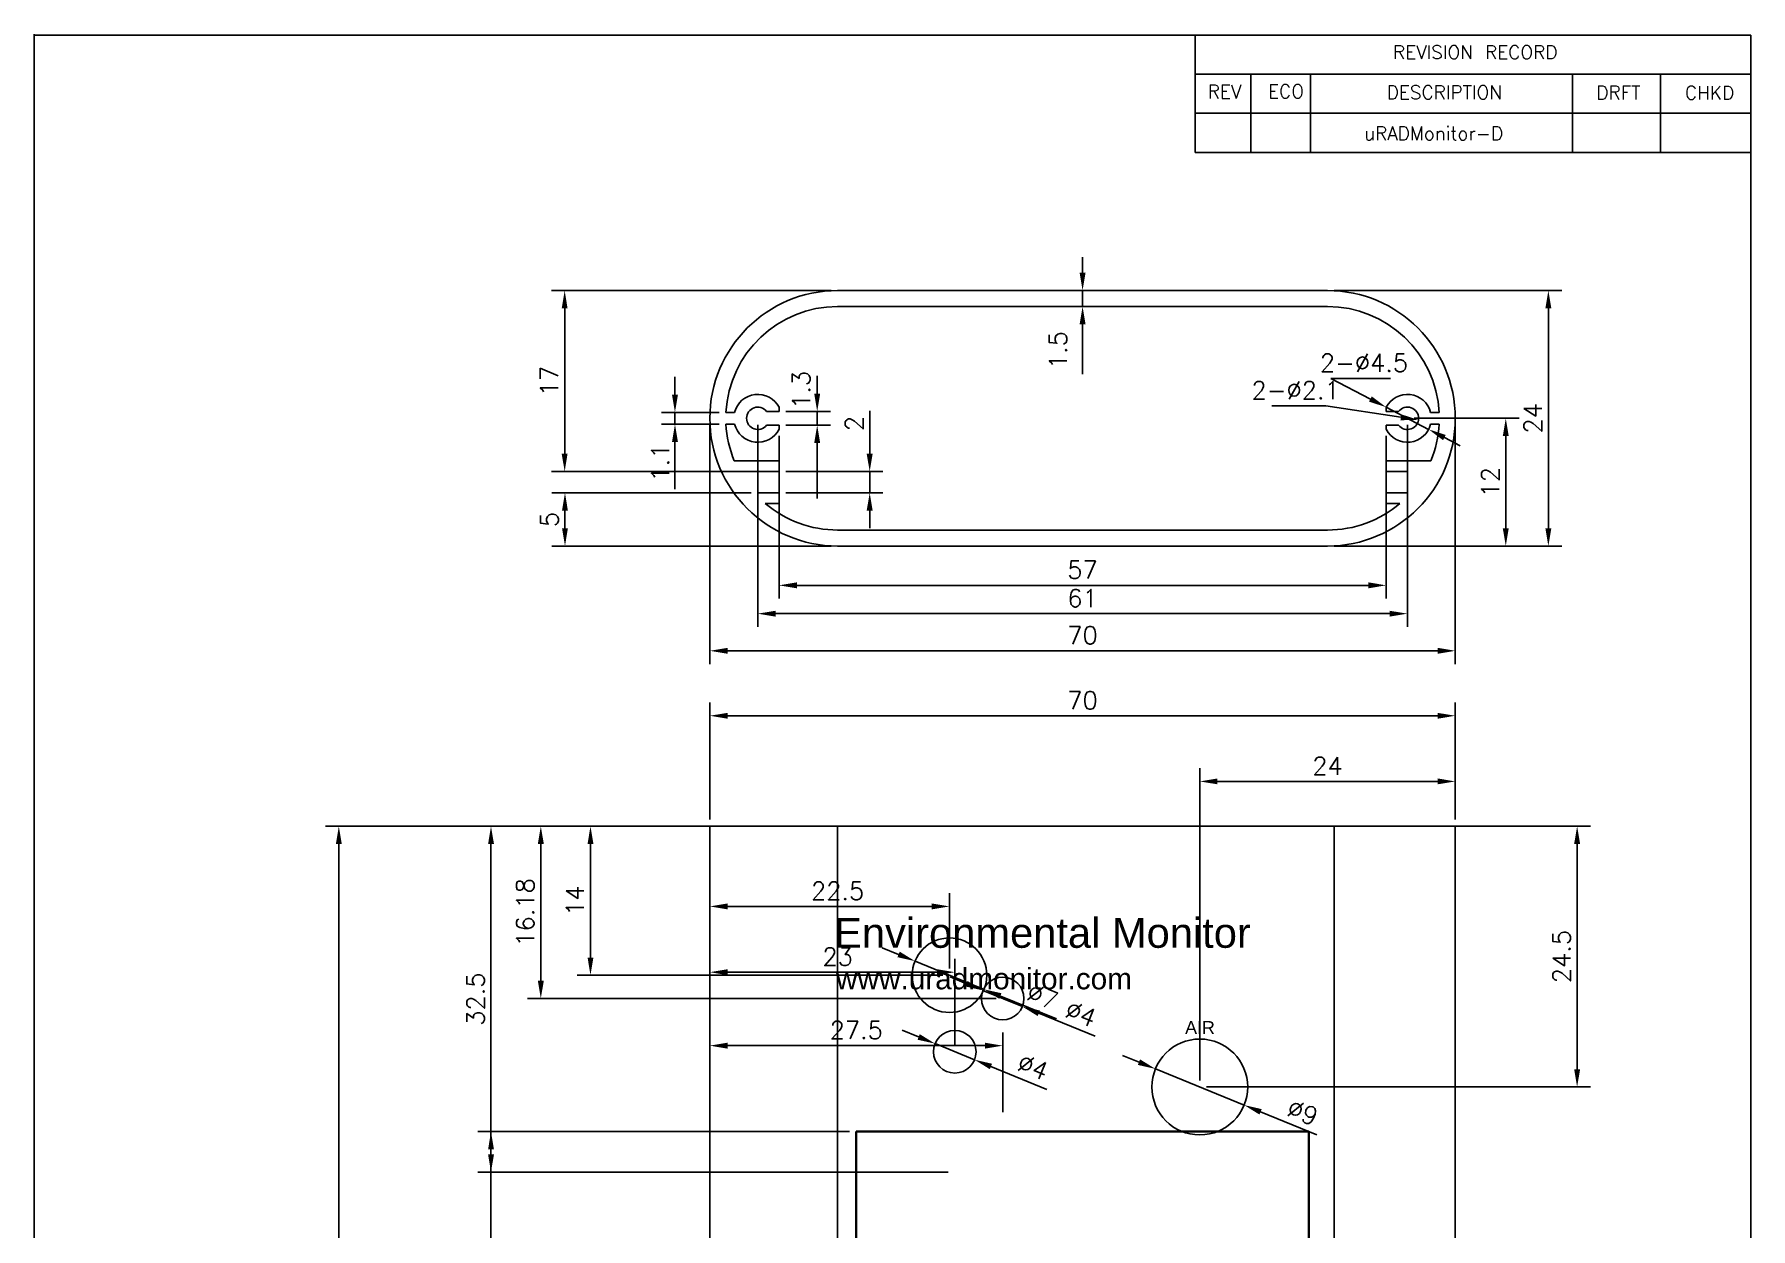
# Model space of a CAD drawing. Header units: millimetres. Extents: x 774 to 1116, y 920 to 1145.
# Drawn here: x 774 to 935.2, y 1032.3 to 1144.5 of the extents above; entities that cross this region are included whole.
import ezdxf
from ezdxf.enums import TextEntityAlignment as Align

# ---------------------------------------------------------------- set-up
doc = ezdxf.new("R2010")
doc.units = ezdxf.units.MM
for name, color, linetype, lineweight in [('CAXA0', 7, 'Continuous', 70), ('标注', 3, 'Continuous', 0), ('绘图', 7, 'Continuous', 35)]:
    doc.layers.add(name, color=color, linetype=linetype, lineweight=lineweight)
doc.styles.add('ADESK2', font='romans')
doc.styles.get("Standard").update_dxf_attribs({"font": 'txt.shx'})
doc.styles.add('样式 1', font='Arial.ttf')
doc.dimstyles.new('ISO-25', dxfattribs={"dimtxt": 2.5, "dimasz": 2, "dimexe": 1.25, "dimexo": 0.625, "dimtad": 1, "dimdsep": 46, "dimtxsty": 'Standard', "dimcen": 2.5, "dimclrt": 256, "dimadec": 0, "dimazin": 0, "dimtfac": 1, "dimtmove": 0, "dimatfit": 3, "dimfxl": 1, "dimarcsym": 0})

# ---------------------------------------------------------------- blocks, each defined once
blk = doc.blocks.new('*D18')
at = {"layer": 'Defpoints', "color": 0, "lineweight": 35, "transparency": 16777216}
for p in [(902.94, 1108.45), (895.44, 1096.45), (912.18, 1096.45)]:
    blk.add_point(p, dxfattribs=at)
at = {"layer": '标注', "color": 0, "lineweight": -2, "transparency": 16777216}
for p, q in [((903.57, 1108.45), (913.43, 1108.45)), ((912.18, 1106.78), (912.18, 1098.12)), ((896.07, 1096.45), (913.43, 1096.45))]:
    blk.add_line(p, q, dxfattribs=at)
at = {"layer": '标注', "color": 0, "lineweight": 35, "transparency": 16777216}
for points in [[(911.9, 1106.78), (912.46, 1106.78), (912.18, 1108.45)], [(911.9, 1098.12), (912.46, 1098.12), (912.18, 1096.45)]]:
    blk.add_solid(points, dxfattribs=at)
at = {"layer": '标注', "lineweight": 25, "transparency": 16777216, "insert": (910.72, 1102.45), "char_height": 1.667, "attachment_point": 5, "rotation": 90}
blk.add_mtext('12', dxfattribs=at)
blk = doc.blocks.new('*D19')
at = {"layer": 'Defpoints', "color": 0, "lineweight": 35, "transparency": 16777216}
for p in [(837.44, 1108.45), (907.44, 1108.45), (837.44, 1086.61)]:
    blk.add_point(p, dxfattribs=at)
at = {"layer": '标注', "color": 0, "lineweight": -2, "transparency": 16777216}
for p, q in [((837.44, 1107.83), (837.44, 1085.36)), ((907.44, 1107.83), (907.44, 1085.36)), ((905.78, 1086.61), (839.11, 1086.61))]:
    blk.add_line(p, q, dxfattribs=at)
at = {"layer": '标注', "color": 0, "lineweight": 35, "transparency": 16777216}
for points in [[(839.11, 1086.89), (839.11, 1086.33), (837.44, 1086.61)], [(905.78, 1086.89), (905.78, 1086.33), (907.44, 1086.61)]]:
    blk.add_solid(points, dxfattribs=at)
at = {"layer": '标注', "lineweight": 25, "transparency": 16777216, "insert": (872.44, 1088.07), "char_height": 1.667, "attachment_point": 5}
blk.add_mtext('70', dxfattribs=at)
blk = doc.blocks.new('*D20')
at = {"layer": 'Defpoints', "color": 0, "lineweight": 35, "transparency": 16777216}
for p in [(841.94, 1108.45), (902.94, 1108.45), (902.94, 1090.1)]:
    blk.add_point(p, dxfattribs=at)
at = {"layer": '标注', "color": 0, "lineweight": -2, "transparency": 16777216}
for p, q in [((841.94, 1107.83), (841.94, 1088.85)), ((902.94, 1107.83), (902.94, 1088.85)), ((843.61, 1090.1), (901.28, 1090.1))]:
    blk.add_line(p, q, dxfattribs=at)
at = {"layer": '标注', "color": 0, "lineweight": 35, "transparency": 16777216}
for points in [[(843.61, 1090.37), (843.61, 1089.82), (841.94, 1090.1)], [(901.28, 1090.37), (901.28, 1089.82), (902.94, 1090.1)]]:
    blk.add_solid(points, dxfattribs=at)
at = {"layer": '标注', "lineweight": 25, "transparency": 16777216, "insert": (872.44, 1091.55), "char_height": 1.667, "attachment_point": 5}
blk.add_mtext('61', dxfattribs=at)
blk = doc.blocks.new('*D21')
at = {"layer": 'Defpoints', "color": 0, "lineweight": 35, "transparency": 16777216}
for p in [(843.94, 1107.42), (900.94, 1107.42), (900.94, 1092.76)]:
    blk.add_point(p, dxfattribs=at)
at = {"layer": '标注', "color": 0, "lineweight": -2, "transparency": 16777216}
for p, q in [((843.94, 1106.8), (843.94, 1091.51)), ((900.94, 1106.8), (900.94, 1091.51)), ((845.61, 1092.76), (899.28, 1092.76))]:
    blk.add_line(p, q, dxfattribs=at)
at = {"layer": '标注', "color": 0, "lineweight": 35, "transparency": 16777216}
for points in [[(845.61, 1093.04), (845.61, 1092.48), (843.94, 1092.76)], [(899.28, 1093.04), (899.28, 1092.48), (900.94, 1092.76)]]:
    blk.add_solid(points, dxfattribs=at)
at = {"layer": '标注', "lineweight": 25, "transparency": 16777216, "insert": (872.44, 1094.22), "char_height": 1.667, "attachment_point": 5}
blk.add_mtext('57', dxfattribs=at)
blk = doc.blocks.new('*D22')
at = {"layer": 'Defpoints', "color": 0, "lineweight": 35, "transparency": 16777216}
for p in [(895.44, 1120.45), (916.18, 1120.45), (896.07, 1096.45)]:
    blk.add_point(p, dxfattribs=at)
at = {"layer": '标注', "color": 0, "lineweight": -2, "transparency": 16777216}
for p, q in [((896.07, 1120.45), (917.43, 1120.45)), ((916.18, 1098.12), (916.18, 1118.78)), ((896.69, 1096.45), (917.43, 1096.45))]:
    blk.add_line(p, q, dxfattribs=at)
at = {"layer": '标注', "color": 0, "lineweight": 35, "transparency": 16777216}
for points in [[(915.9, 1118.78), (916.46, 1118.78), (916.18, 1120.45)], [(915.9, 1098.12), (916.46, 1098.12), (916.18, 1096.45)]]:
    blk.add_solid(points, dxfattribs=at)
at = {"layer": '标注', "lineweight": 25, "transparency": 16777216, "insert": (914.72, 1108.45), "char_height": 1.667, "attachment_point": 5, "rotation": 90}
blk.add_mtext('24', dxfattribs=at)
blk = doc.blocks.new('*D31')
at = {"layer": 'Defpoints', "color": 0, "lineweight": 35, "transparency": 16777216}
for p in [(907.44, 1070.13), (802.6, 971.45), (907.44, 971.45)]:
    blk.add_point(p, dxfattribs=at)
at = {"layer": '标注', "color": 0, "lineweight": -2, "transparency": 16777216}
for p, q in [((906.82, 1070.13), (801.35, 1070.13)), ((802.6, 1068.47), (802.6, 973.11)), ((906.82, 971.45), (801.35, 971.45))]:
    blk.add_line(p, q, dxfattribs=at)
at = {"layer": '标注', "color": 0, "lineweight": 35, "transparency": 16777216}
for points in [[(802.33, 1068.47), (802.88, 1068.47), (802.6, 1070.13)], [(802.33, 973.11), (802.88, 973.11), (802.6, 971.45)]]:
    blk.add_solid(points, dxfattribs=at)
at = {"layer": '标注', "lineweight": 25, "transparency": 16777216, "insert": (801.15, 1020.79), "char_height": 1.667, "attachment_point": 5, "rotation": 90}
blk.add_mtext('98.69', dxfattribs=at)
blk = doc.blocks.new('*D36')
at = {"layer": 'Defpoints', "color": 0, "lineweight": 35, "transparency": 16777216}
for p in [(843.94, 1103.45), (852.45, 1103.45), (843.94, 1101.45)]:
    blk.add_point(p, dxfattribs=at)
at = {"layer": '标注', "color": 0, "lineweight": -2, "transparency": 16777216}
for p, q in [((852.45, 1105.12), (852.45, 1109.14)), ((844.57, 1103.45), (853.7, 1103.45)), ((852.45, 1101.45), (852.45, 1103.45)), ((844.57, 1101.45), (853.7, 1101.45)), ((852.45, 1099.78), (852.45, 1098.12))]:
    blk.add_line(p, q, dxfattribs=at)
at = {"layer": '标注', "color": 0, "lineweight": 35, "transparency": 16777216}
for points in [[(852.17, 1105.12), (852.73, 1105.12), (852.45, 1103.45)], [(852.17, 1099.78), (852.73, 1099.78), (852.45, 1101.45)]]:
    blk.add_solid(points, dxfattribs=at)
at = {"layer": '标注', "lineweight": 35, "transparency": 16777216, "insert": (850.99, 1107.96), "char_height": 1.67, "attachment_point": 5, "rotation": 90}
blk.add_mtext('2', dxfattribs=at)
blk = doc.blocks.new('*D42')
at = {"layer": 'Defpoints', "color": 0, "lineweight": 35, "transparency": 16777216}
for p in [(841.94, 1101.45), (823.84, 1096.45), (849.44, 1096.45)]:
    blk.add_point(p, dxfattribs=at)
at = {"layer": '标注', "color": 0, "lineweight": -2, "transparency": 16777216}
for p, q in [((841.32, 1101.45), (822.59, 1101.45)), ((823.84, 1099.78), (823.84, 1098.12)), ((848.82, 1096.45), (822.59, 1096.45))]:
    blk.add_line(p, q, dxfattribs=at)
at = {"layer": '标注', "color": 0, "lineweight": 35, "transparency": 16777216}
for points in [[(823.56, 1099.78), (824.11, 1099.78), (823.84, 1101.45)], [(823.56, 1098.12), (824.11, 1098.12), (823.84, 1096.45)]]:
    blk.add_solid(points, dxfattribs=at)
at = {"layer": '标注', "lineweight": 35, "transparency": 16777216, "insert": (822.38, 1098.95), "char_height": 1.67, "attachment_point": 5, "rotation": 90}
blk.add_mtext('5', dxfattribs=at)
blk = doc.blocks.new('*D57')
at = {"layer": 'Defpoints', "color": 0, "lineweight": 35, "transparency": 16777216}
for p in [(849.44, 1120.45), (823.81, 1103.45), (844.57, 1103.45)]:
    blk.add_point(p, dxfattribs=at)
at = {"layer": '标注', "color": 0, "lineweight": -2, "transparency": 16777216}
for p, q in [((848.82, 1120.45), (822.56, 1120.45)), ((823.81, 1118.78), (823.81, 1105.12)), ((843.94, 1103.45), (822.56, 1103.45))]:
    blk.add_line(p, q, dxfattribs=at)
at = {"layer": '标注', "color": 0, "lineweight": 35, "transparency": 16777216}
for points in [[(823.53, 1118.78), (824.08, 1118.78), (823.81, 1120.45)], [(823.53, 1105.12), (824.08, 1105.12), (823.81, 1103.45)]]:
    blk.add_solid(points, dxfattribs=at)
at = {"layer": '标注', "lineweight": 35, "transparency": 16777216, "insert": (822.35, 1111.95), "char_height": 1.667, "attachment_point": 5, "rotation": 90}
blk.add_mtext('17', dxfattribs=at)
blk = doc.blocks.new('*D62')
at = {"layer": 'Defpoints', "color": 0, "lineweight": 35, "transparency": 16777216}
for p in [(907.44, 1080.51), (837.44, 1070.13), (907.44, 1070.13)]:
    blk.add_point(p, dxfattribs=at)
at = {"layer": '标注', "color": 0, "lineweight": -2, "transparency": 16777216}
for p, q in [((837.44, 1070.76), (837.44, 1081.76)), ((907.44, 1070.76), (907.44, 1081.76)), ((839.11, 1080.51), (905.78, 1080.51))]:
    blk.add_line(p, q, dxfattribs=at)
at = {"layer": '标注', "color": 0, "lineweight": 35, "transparency": 16777216}
for points in [[(839.11, 1080.78), (839.11, 1080.23), (837.44, 1080.51)], [(905.78, 1080.78), (905.78, 1080.23), (907.44, 1080.51)]]:
    blk.add_solid(points, dxfattribs=at)
at = {"layer": '标注', "lineweight": 35, "transparency": 16777216, "insert": (872.44, 1081.96), "char_height": 1.667, "attachment_point": 5}
blk.add_mtext('70', dxfattribs=at)
blk = doc.blocks.new('*D67')
at = {"layer": 'Defpoints', "color": 0, "lineweight": 35, "transparency": 16777216}
for p in [(816.89, 1041.45), (851.19, 1041.45), (816.89, 981.45)]:
    blk.add_point(p, dxfattribs=at)
at = {"layer": '标注', "color": 0, "lineweight": -2, "transparency": 16777216}
for p, q in [((850.57, 1041.45), (815.64, 1041.45)), ((816.89, 983.11), (816.89, 1039.78)), ((816.27, 981.45), (815.64, 981.45))]:
    blk.add_line(p, q, dxfattribs=at)
at = {"layer": '标注', "color": 0, "lineweight": 35, "transparency": 16777216}
for points in [[(816.62, 1039.78), (817.17, 1039.78), (816.89, 1041.45)], [(816.62, 983.11), (817.17, 983.11), (816.89, 981.45)]]:
    blk.add_solid(points, dxfattribs=at)
at = {"layer": '标注', "lineweight": 35, "transparency": 16777216, "insert": (815.44, 1011.45), "char_height": 1.667, "attachment_point": 5, "rotation": 90}
blk.add_mtext('60', dxfattribs=at)
blk = doc.blocks.new('*D74')
at = {"layer": 'Defpoints', "color": 0, "lineweight": 35, "transparency": 16777216}
for p in [(879.28, 1047.34), (887.61, 1043.94)]:
    blk.add_point(p, dxfattribs=at)
at = {"layer": '标注', "color": 0, "lineweight": -2, "transparency": 16777216}
for p, q in [((877.74, 1047.97), (876.19, 1048.6)), ((879.28, 1047.34), (887.61, 1043.94)), ((894.43, 1041.15), (889.16, 1043.31))]:
    blk.add_line(p, q, dxfattribs=at)
at = {"layer": '标注', "color": 0, "lineweight": 35, "transparency": 16777216}
for points in [[(877.84, 1048.23), (877.63, 1047.71), (879.28, 1047.34)], [(889.26, 1043.56), (889.05, 1043.05), (887.61, 1043.94)]]:
    blk.add_solid(points, dxfattribs=at)
at = {"layer": '标注', "lineweight": 25, "transparency": 16777216, "insert": (893.11, 1043.26), "char_height": 1.667, "attachment_point": 5, "rotation": 337.7794}
blk.add_mtext('∅9', dxfattribs=at)
blk = doc.blocks.new('*D75')
at = {"layer": 'Defpoints', "color": 0, "lineweight": 35, "transparency": 16777216}
for p in [(896.07, 1070.13), (918.88, 1070.13), (883.45, 1045.64)]:
    blk.add_point(p, dxfattribs=at)
at = {"layer": '标注', "color": 0, "lineweight": -2, "transparency": 16777216}
for p, q in [((896.69, 1070.13), (920.13, 1070.13)), ((918.88, 1047.3), (918.88, 1068.47)), ((884.07, 1045.64), (920.13, 1045.64))]:
    blk.add_line(p, q, dxfattribs=at)
at = {"layer": '标注', "color": 0, "lineweight": 35, "transparency": 16777216}
for points in [[(918.6, 1068.47), (919.16, 1068.47), (918.88, 1070.13)], [(918.6, 1047.3), (919.16, 1047.3), (918.88, 1045.64)]]:
    blk.add_solid(points, dxfattribs=at)
at = {"layer": '标注', "lineweight": 35, "transparency": 16777216, "insert": (917.42, 1057.89), "char_height": 1.667, "attachment_point": 5, "rotation": 90}
blk.add_mtext('24.5', dxfattribs=at)
blk = doc.blocks.new('*D76')
at = {"layer": 'Defpoints', "color": 0, "lineweight": 35, "transparency": 16777216}
for p in [(907.44, 1074.34), (907.44, 1070.13), (883.45, 1045.64)]:
    blk.add_point(p, dxfattribs=at)
at = {"layer": '标注', "color": 0, "lineweight": -2, "transparency": 16777216}
for p, q in [((883.45, 1046.26), (883.45, 1075.59)), ((907.44, 1070.76), (907.44, 1075.59)), ((885.11, 1074.34), (905.78, 1074.34))]:
    blk.add_line(p, q, dxfattribs=at)
at = {"layer": '标注', "color": 0, "lineweight": 35, "transparency": 16777216}
for points in [[(885.11, 1074.62), (885.11, 1074.07), (883.45, 1074.34)], [(905.78, 1074.62), (905.78, 1074.07), (907.44, 1074.34)]]:
    blk.add_solid(points, dxfattribs=at)
at = {"layer": '标注', "lineweight": 35, "transparency": 16777216, "insert": (895.44, 1075.8), "char_height": 1.667, "attachment_point": 5}
blk.add_mtext('24', dxfattribs=at)
blk = doc.blocks.new('*D77')
at = {"layer": 'Defpoints', "color": 0, "lineweight": 35, "transparency": 16777216}
for p in [(856.71, 1057.46), (863.19, 1054.81)]:
    blk.add_point(p, dxfattribs=at)
at = {"layer": '标注', "color": 0, "lineweight": -2, "transparency": 16777216}
for p, q in [((855.16, 1058.09), (853.62, 1058.72)), ((856.71, 1057.46), (863.19, 1054.81)), ((870, 1052.03), (864.73, 1054.18))]:
    blk.add_line(p, q, dxfattribs=at)
at = {"layer": '标注', "color": 0, "lineweight": 35, "transparency": 16777216}
for points in [[(855.27, 1058.35), (855.06, 1057.83), (856.71, 1057.46)], [(864.83, 1054.44), (864.62, 1053.92), (863.19, 1054.81)]]:
    blk.add_solid(points, dxfattribs=at)
at = {"layer": '标注', "lineweight": 25, "transparency": 16777216, "insert": (868.69, 1054.14), "char_height": 1.667, "attachment_point": 5, "rotation": 337.7794}
blk.add_mtext('∅7', dxfattribs=at)
blk = doc.blocks.new('*D78')
at = {"layer": 'Defpoints', "color": 0, "lineweight": 35, "transparency": 16777216}
for p in [(826.23, 1070.13), (837.44, 1070.13), (859.95, 1056.14)]:
    blk.add_point(p, dxfattribs=at)
at = {"layer": '标注', "color": 0, "lineweight": -2, "transparency": 16777216}
for p, q in [((836.82, 1070.13), (824.98, 1070.13)), ((826.23, 1057.8), (826.23, 1068.47)), ((859.32, 1056.14), (824.98, 1056.14))]:
    blk.add_line(p, q, dxfattribs=at)
at = {"layer": '标注', "color": 0, "lineweight": 35, "transparency": 16777216}
for points in [[(825.96, 1068.47), (826.51, 1068.47), (826.23, 1070.13)], [(825.96, 1057.8), (826.51, 1057.8), (826.23, 1056.14)]]:
    blk.add_solid(points, dxfattribs=at)
at = {"layer": '标注', "lineweight": 35, "transparency": 16777216, "insert": (824.78, 1063.13), "char_height": 1.667, "attachment_point": 5, "rotation": 90}
blk.add_mtext('14', dxfattribs=at)
blk = doc.blocks.new('*D79')
at = {"layer": 'Defpoints', "color": 0, "lineweight": 35, "transparency": 16777216}
for p in [(837.44, 1070.13), (837.44, 1062.6), (859.95, 1056.14)]:
    blk.add_point(p, dxfattribs=at)
at = {"layer": '标注', "color": 0, "lineweight": -2, "transparency": 16777216}
for p, q in [((837.44, 1069.51), (837.44, 1061.35)), ((859.95, 1056.76), (859.95, 1063.85)), ((858.28, 1062.6), (839.11, 1062.6))]:
    blk.add_line(p, q, dxfattribs=at)
at = {"layer": '标注', "color": 0, "lineweight": 35, "transparency": 16777216}
for points in [[(839.11, 1062.88), (839.11, 1062.32), (837.44, 1062.6)], [(858.28, 1062.88), (858.28, 1062.32), (859.95, 1062.6)]]:
    blk.add_solid(points, dxfattribs=at)
at = {"layer": '标注', "lineweight": 35, "transparency": 16777216, "insert": (849.44, 1064.06), "char_height": 1.667, "attachment_point": 5}
blk.add_mtext('22.5', dxfattribs=at)
blk = doc.blocks.new('*D80')
at = {"layer": 'Defpoints', "color": 0, "lineweight": 35, "transparency": 16777216}
for p in [(858.59, 1049.71), (862.29, 1048.2)]:
    blk.add_point(p, dxfattribs=at)
at = {"layer": '标注', "color": 0, "lineweight": -2, "transparency": 16777216}
for p, q in [((857.04, 1050.34), (855.5, 1050.97)), ((858.59, 1049.71), (862.29, 1048.2)), ((869.1, 1045.41), (863.83, 1047.56))]:
    blk.add_line(p, q, dxfattribs=at)
at = {"layer": '标注', "color": 0, "lineweight": 35, "transparency": 16777216}
for points in [[(857.15, 1050.6), (856.94, 1050.08), (858.59, 1049.71)], [(863.94, 1047.82), (863.73, 1047.31), (862.29, 1048.2)]]:
    blk.add_solid(points, dxfattribs=at)
at = {"layer": '标注', "lineweight": 25, "transparency": 16777216, "insert": (867.79, 1047.52), "char_height": 1.667, "attachment_point": 5, "rotation": 337.7794}
blk.add_mtext('∅4', dxfattribs=at)
blk = doc.blocks.new('*D81')
at = {"layer": 'Defpoints', "color": 0, "lineweight": 35, "transparency": 16777216}
for p in [(837.44, 1070.13), (837.44, 1056.42), (860.44, 1048.95)]:
    blk.add_point(p, dxfattribs=at)
at = {"layer": '标注', "color": 0, "lineweight": -2, "transparency": 16777216}
for p, q in [((837.44, 1069.51), (837.44, 1055.17)), ((860.44, 1049.58), (860.44, 1057.67)), ((858.77, 1056.42), (839.11, 1056.42))]:
    blk.add_line(p, q, dxfattribs=at)
at = {"layer": '标注', "color": 0, "lineweight": 35, "transparency": 16777216}
for points in [[(839.11, 1056.7), (839.11, 1056.14), (837.44, 1056.42)], [(858.77, 1056.7), (858.77, 1056.14), (860.44, 1056.42)]]:
    blk.add_solid(points, dxfattribs=at)
at = {"layer": '标注', "lineweight": 35, "transparency": 16777216, "insert": (849.44, 1057.88), "char_height": 1.667, "attachment_point": 5}
blk.add_mtext('23', dxfattribs=at)
blk = doc.blocks.new('*D82')
at = {"layer": 'Defpoints', "color": 0, "lineweight": 35, "transparency": 16777216}
for p in [(816.89, 1070.13), (836.82, 1070.13), (860.44, 1037.64)]:
    blk.add_point(p, dxfattribs=at)
at = {"layer": '标注', "color": 0, "lineweight": -2, "transparency": 16777216}
for p, q in [((836.19, 1070.13), (815.64, 1070.13)), ((816.89, 1039.3), (816.89, 1068.47)), ((859.81, 1037.64), (815.64, 1037.64))]:
    blk.add_line(p, q, dxfattribs=at)
at = {"layer": '标注', "color": 0, "lineweight": 35, "transparency": 16777216}
for points in [[(816.62, 1068.47), (817.17, 1068.47), (816.89, 1070.13)], [(816.62, 1039.3), (817.17, 1039.3), (816.89, 1037.64)]]:
    blk.add_solid(points, dxfattribs=at)
at = {"layer": '标注', "lineweight": 35, "transparency": 16777216, "insert": (815.44, 1053.89), "char_height": 1.667, "attachment_point": 5, "rotation": 90}
blk.add_mtext('32.5', dxfattribs=at)
blk = doc.blocks.new('*D83')
at = {"layer": 'Defpoints', "color": 0, "lineweight": 35, "transparency": 16777216}
for p in [(863.09, 1054.71), (866.79, 1053.19)]:
    blk.add_point(p, dxfattribs=at)
at = {"layer": '标注', "color": 0, "lineweight": -2, "transparency": 16777216}
for p, q in [((861.55, 1055.34), (860, 1055.97)), ((863.09, 1054.71), (866.79, 1053.19)), ((873.61, 1050.41), (868.33, 1052.56))]:
    blk.add_line(p, q, dxfattribs=at)
at = {"layer": '标注', "color": 0, "lineweight": 35, "transparency": 16777216}
for points in [[(861.65, 1055.59), (861.44, 1055.08), (863.09, 1054.71)], [(868.44, 1052.82), (868.23, 1052.3), (866.79, 1053.19)]]:
    blk.add_solid(points, dxfattribs=at)
at = {"layer": '标注', "lineweight": 25, "transparency": 16777216, "insert": (872.29, 1052.52), "char_height": 1.667, "attachment_point": 5, "rotation": 337.7794}
blk.add_mtext('∅4', dxfattribs=at)
blk = doc.blocks.new('*D84')
at = {"layer": 'Defpoints', "color": 0, "lineweight": 35, "transparency": 16777216}
for p in [(821.57, 1070.13), (837.44, 1070.13), (864.94, 1053.95)]:
    blk.add_point(p, dxfattribs=at)
at = {"layer": '标注', "color": 0, "lineweight": -2, "transparency": 16777216}
for p, q in [((836.82, 1070.13), (820.32, 1070.13)), ((821.57, 1055.62), (821.57, 1068.47)), ((864.32, 1053.95), (820.32, 1053.95))]:
    blk.add_line(p, q, dxfattribs=at)
at = {"layer": '标注', "color": 0, "lineweight": 35, "transparency": 16777216}
for points in [[(821.29, 1068.47), (821.85, 1068.47), (821.57, 1070.13)], [(821.29, 1055.62), (821.85, 1055.62), (821.57, 1053.95)]]:
    blk.add_solid(points, dxfattribs=at)
at = {"layer": '标注', "lineweight": 35, "transparency": 16777216, "insert": (820.11, 1062.04), "char_height": 1.667, "attachment_point": 5, "rotation": 90}
blk.add_mtext('16.18', dxfattribs=at)
blk = doc.blocks.new('*D85')
at = {"layer": 'Defpoints', "color": 0, "lineweight": 35, "transparency": 16777216}
for p in [(837.44, 1049.52), (837.44, 1043.86), (864.94, 1042.63)]:
    blk.add_point(p, dxfattribs=at)
at = {"layer": '标注', "color": 0, "lineweight": -2, "transparency": 16777216}
for p, q in [((837.44, 1044.48), (837.44, 1050.77)), ((863.27, 1049.52), (839.11, 1049.52)), ((864.94, 1043.26), (864.94, 1050.77))]:
    blk.add_line(p, q, dxfattribs=at)
at = {"layer": '标注', "color": 0, "lineweight": 35, "transparency": 16777216}
for points in [[(839.11, 1049.8), (839.11, 1049.24), (837.44, 1049.52)], [(863.27, 1049.8), (863.27, 1049.24), (864.94, 1049.52)]]:
    blk.add_solid(points, dxfattribs=at)
at = {"layer": '标注', "lineweight": 35, "transparency": 16777216, "insert": (851.19, 1050.98), "char_height": 1.667, "attachment_point": 5}
blk.add_mtext('27.5', dxfattribs=at)

msp = doc.modelspace()

# ---------------------------------------------------------------- linework, layer by layer
at = {"layer": 'CAXA0', "color": 0, "lineweight": 25}
for p, q in [((774.009, 1144.519), (774.009, 920.138)), ((935.176, 1144.449), (774.009, 1144.449)), ((883.015, 1144.449), (883.015, 1133.428)), ((935.176, 920.138), (935.176, 1144.449)), ((883.015, 1140.775), (935.176, 1140.775)), ((888.248, 1133.428), (888.248, 1140.775)), ((893.832, 1133.428), (893.832, 1140.775)), ((918.454, 1133.428), (918.454, 1140.775)), ((926.706, 1133.428), (926.706, 1140.775)), ((883.015, 1137.102), (935.176, 1137.102)), ((883.015, 1133.428), (935.176, 1133.428)), ((774.009, 1120.433), (774.009, 920.138)), ((774.009, 1120.433), (774.009, 920.138))]:
    msp.add_line(p, q, dxfattribs=at)
at = {"layer": 'CAXA0', "lineweight": 25}
for p, q in [((843.942, 1109.482), (843.942, 1109.101)), ((900.942, 1109.482), (900.942, 1109.101)), ((843.942, 1107.801), (843.942, 1107.421)), ((900.942, 1107.801), (900.942, 1107.421))]:
    msp.add_line(p, q, dxfattribs=at)
at = {"layer": '标注', "lineweight": 25}
for p, q in [((872.442, 1121.915), (872.442, 1123.582)), ((872.442, 1118.951), (872.442, 1120.451)), ((872.442, 1117.285), (872.442, 1112.605)), ((847.521, 1110.768), (847.521, 1112.435)), ((901.366, 1112.203), (895.742, 1112.203)), ((895.742, 1112.203), (899.469, 1110.261)), ((838.332, 1109.001), (832.915, 1109.001)), ((844.567, 1109.101), (848.771, 1109.101)), ((847.521, 1107.801), (847.521, 1109.101)), ((890.223, 1109.627), (895.292, 1109.627)), ((895.292, 1109.627), (902.333, 1108.545)), ((904.938, 1107.412), (900.947, 1109.491)), ((838.332, 1107.901), (832.915, 1107.901)), ((844.567, 1107.801), (848.771, 1107.801)), ((847.521, 1106.135), (847.521, 1100.903)), ((906.416, 1106.642), (907.894, 1105.871))]:
    msp.add_line(p, q, dxfattribs=at)
at = {"layer": '标注', "color": 0, "lineweight": 25}
for p, q in [((837.442, 1070.134), (837.442, 960.134)), ((837.442, 1070.134), (907.442, 1070.134)), ((849.442, 1070.134), (849.442, 971.448)), ((896.067, 1070.134), (896.067, 971.448)), ((907.442, 1070.134), (907.442, 960.134))]:
    msp.add_line(p, q, dxfattribs=at)
at = {"layer": '标注', "color": 2, "lineweight": 35}
msp.add_lwpolyline([(851.191, 1041.451), (893.697, 1041.451), (893.697, 981.447), (851.191, 981.447)], close=True, dxfattribs=at)
at = {"layer": '标注', "lineweight": 25}
for points in [[(872.164, 1122.118), (872.72, 1122.118), (872.442, 1120.451)], [(872.164, 1117.285), (872.72, 1117.285), (872.442, 1118.951)], [(833.888, 1110.668), (834.443, 1110.668), (834.165, 1109.001)], [(847.243, 1110.768), (847.799, 1110.768), (847.521, 1109.101)], [(833.888, 1106.235), (834.443, 1106.235), (834.165, 1107.901)], [(847.243, 1106.135), (847.799, 1106.135), (847.521, 1107.801)], [(902.375, 1108.82), (902.291, 1108.27), (903.98, 1108.292)], [(906.544, 1106.888), (906.287, 1106.395), (904.938, 1107.412)]]:
    msp.add_solid(points, dxfattribs=at)
at = {"layer": '绘图', "lineweight": 25}
for p, q in [((849.442, 1120.451), (872.442, 1120.451)), ((894.817, 1120.451), (871.192, 1120.451)), ((895.442, 1120.451), (872.442, 1120.451)), ((849.442, 1118.951), (872.442, 1118.951)), ((894.817, 1118.951), (871.192, 1118.951)), ((895.442, 1118.951), (872.442, 1118.951)), ((834.165, 1110.668), (834.165, 1112.335)), ((834.165, 1107.901), (834.165, 1109.001)), ((839.761, 1109.001), (838.957, 1109.001)), ((843.942, 1109.101), (842.767, 1109.101)), ((900.942, 1109.101), (902.118, 1109.101)), ((905.124, 1109.001), (905.928, 1109.001)), ((839.761, 1107.901), (838.957, 1107.901)), ((842.767, 1107.801), (843.942, 1107.801)), ((902.118, 1107.801), (900.942, 1107.801)), ((905.124, 1107.901), (905.928, 1107.901)), ((834.165, 1106.235), (834.165, 1101.78)), ((843.942, 1104.451), (839.734, 1104.451)), ((843.942, 1103.451), (843.942, 1104.451)), ((900.942, 1103.451), (900.942, 1104.451)), ((900.942, 1104.451), (905.151, 1104.451)), ((841.942, 1101.451), (841.942, 1103.451)), ((841.942, 1103.451), (843.942, 1103.451)), ((902.942, 1103.451), (900.942, 1103.451)), ((902.942, 1101.451), (902.942, 1103.451)), ((843.942, 1101.451), (841.942, 1101.451)), ((843.942, 1100.451), (843.942, 1101.451)), ((900.942, 1100.451), (900.942, 1101.451)), ((900.942, 1101.451), (902.942, 1101.451)), ((842.642, 1100.451), (843.942, 1100.451)), ((902.243, 1100.451), (900.942, 1100.451)), ((872.442, 1097.951), (849.442, 1097.951)), ((872.442, 1097.951), (895.442, 1097.951)), ((872.442, 1096.451), (849.442, 1096.451)), ((872.442, 1096.451), (895.442, 1096.451))]:
    msp.add_line(p, q, dxfattribs=at)
at = {"layer": '绘图', "color": 4, "lineweight": 25}
for centre, radius in [((859.945, 1056.136), 3.5), ((864.94, 1053.949), 2), ((860.438, 1048.951), 2)]:
    msp.add_circle(centre, radius, dxfattribs=at)
at = {"layer": '绘图', "color": 6, "lineweight": 25}
msp.add_circle((883.447, 1045.638), 4.5, dxfattribs=at)
at = {"layer": '绘图', "lineweight": 25}
for centre, radius, start, end in [((849.442, 1108.451), 12, 90, 270), ((895.442, 1108.451), 12, 270, 90), ((849.442, 1108.451), 10.5, 90, 176.99742), ((895.442, 1108.451), 10.5, 3.00258, 90), ((841.942, 1108.451), 2.25, 27.26604, 165.851), ((902.942, 1108.451), 2.25, 14.149, 152.73396), ((841.942, 1108.451), 1.05, 38.24662, 321.75338), ((902.942, 1108.451), 1.05, 218.24662, 141.75338), ((849.442, 1108.451), 10.5, 183.00258, 202.39269), ((841.942, 1108.451), 2.25, 194.149, 332.73396), ((902.942, 1108.451), 2.25, 207.26604, 345.851), ((895.442, 1108.451), 10.5, 337.60731, 356.99742), ((849.442, 1108.451), 10.5, 229.63241, 270), ((895.442, 1108.451), 10.5, 270, 310.36759)]:
    msp.add_arc(centre, radius, start, end, dxfattribs=at)
msp.add_solid([(899.597, 1110.507), (899.34, 1110.015), (900.947, 1109.491)], dxfattribs=at)

# ---------------------------------------------------------------- texts
at = {"color": 0, "lineweight": 25, "ltscale": 2, "style": '样式 1'}
for s, height, p in [('Environmental Monitor', 2.8, (868.675, 1058.712)), ('www.uradmonitor.com', 2, (863.185, 1054.812))]:
    msp.add_text(s, height=height, dxfattribs=at).set_placement(p, align=Align.CENTER)
at = {"lineweight": 25, "ltscale": 0.4, "style": '样式 1'}
msp.add_text('AIR', height=1.2, dxfattribs=at).set_placement((883.468, 1050.627), align=Align.CENTER)
at = {"layer": 'CAXA0', "color": 0, "lineweight": 25}
for s, height, p in [('REVISION RECORD', 1.26998, (901.589, 1142.203)), ('ECO', 1.27, (889.86, 1138.527)), ('DRFT', 1.27, (920.685, 1138.411)), ('CHKD', 1.27, (929.005, 1138.39))]:
    msp.add_text(s, height=height, dxfattribs=at).set_placement(p)
at = {"layer": 'CAXA0', "color": 0, "lineweight": 25, "style": 'ADESK2'}
for s, height, p in [('REV', 1.27, (884.19, 1138.503)), ('DESCRIPTION', 1.26998, (901, 1138.429)), ('uRADMonitor-D', 1.26998, (898.871, 1134.577))]:
    msp.add_text(s, height=height, dxfattribs=at).set_placement(p)
at = {"layer": '标注', "lineweight": 25, "char_height": 1.6667, "attachment_point": 5, "rotation": 90}
for s, insert in [('1.5', (870.144, 1114.849)), ('1.3', (846.016, 1111.118)), ('1.1', (832.786, 1104.286))]:
    msp.add_mtext(s, dxfattribs=dict(at, insert=insert))
at = {"layer": '标注', "lineweight": 25, "char_height": 1.6667, "attachment_point": 5}
for s, insert in [('2-∅4.5', (898.866, 1113.661)), ('2-∅2.1', (892.445, 1111.085))]:
    msp.add_mtext(s, dxfattribs=dict(at, insert=insert))

# ---------------------------------------------------------------- dimensions: what is measured, and where the dimension line sits
at = {"layer": '标注', "lineweight": 35}
for base, p1, p2, angle, picture, middle in [((823.805, 1103.451), (849.442, 1120.451), (844.567, 1103.451), 90, '*D57', (822.347, 1111.951)), ((852.448, 1103.451), (843.942, 1101.451), (843.942, 1103.451), 270, '*D36', (850.99, 1107.965)), ((823.837, 1096.451), (841.942, 1101.451), (849.442, 1096.451), 270, '*D42', (822.379, 1098.951)), ((821.57, 1070.1335), (864.9404, 1053.9487), (837.4423, 1070.1335), 90, '*D84', (820.1122, 1062.0411)), ((918.88, 1070.134), (883.447, 1045.638), (896.067, 1070.134), 90, '*D75', (917.423, 1057.886)), ((816.894, 1041.451), (816.894, 981.447), (851.191, 1041.451), 90, '*D67', (815.436, 1011.449))]:
    dim = msp.add_linear_dim(base=base, p1=p1, p2=p2, angle=angle, dimstyle='ISO-25', override={"dimtxt": 1.6667, "dimasz": 1.6667, "dimgap": 0.6245}, dxfattribs=at)
    dim.commit()
    dim.dimension.update_dxf_attribs({"geometry": picture, "text_midpoint": middle})
at = {"layer": '标注', "lineweight": 25}
for base, p1, p2, picture, middle in [((916.182, 1120.451), (896.067, 1096.451), (895.442, 1120.451), '*D22', (914.724, 1108.451)), ((912.179, 1096.451), (902.942, 1108.451), (895.442, 1096.451), '*D18', (910.721, 1102.451))]:
    dim = msp.add_linear_dim(base=base, p1=p1, p2=p2, angle=90, dimstyle='ISO-25', override={"dimtxt": 1.6667, "dimasz": 1.6667, "dimgap": 0.6245}, dxfattribs=at)
    dim.commit()
    dim.dimension.update_dxf_attribs({"geometry": picture, "text_midpoint": middle})
for base, p1, p2, picture, middle in [((837.442, 1086.609), (907.442, 1108.451), (837.442, 1108.451), '*D19', (872.442, 1088.067)), ((902.942, 1090.097), (841.942, 1108.451), (902.942, 1108.451), '*D20', (872.442, 1091.554)), ((900.942, 1092.763), (843.942, 1107.421), (900.942, 1107.421), '*D21', (872.442, 1094.221))]:
    dim = msp.add_linear_dim(base=base, p1=p1, p2=p2, dimstyle='ISO-25', override={"dimtxt": 1.6667, "dimasz": 1.6667, "dimgap": 0.6245}, dxfattribs=at)
    dim.commit()
    dim.dimension.update_dxf_attribs({"geometry": picture, "text_midpoint": middle})
at = {"layer": '标注', "lineweight": 35}
for base, p1, p2, picture, middle in [((907.442, 1080.507), (837.442, 1070.134), (907.442, 1070.134), '*D62', (872.442, 1080.507)), ((837.442, 1062.598), (859.945, 1056.136), (837.442, 1070.134), '*D79', (849.442, 1062.598)), ((837.442, 1056.42), (860.438, 1048.951), (837.442, 1070.134), '*D81', (849.442, 1056.42)), ((837.442, 1049.519), (864.94, 1042.635), (837.442, 1043.856), '*D85', (851.191, 1049.519))]:
    dim = msp.add_linear_dim(base=base, p1=p1, p2=p2, dimstyle='ISO-25', override={"dimtxt": 1.6667, "dimasz": 1.6667, "dimgap": 0.6245}, dxfattribs=at)
    dim.commit()
    dim.dimension.update_dxf_attribs({"geometry": picture, "text_midpoint": middle, "dimtype": 160})
dim = msp.add_linear_dim(base=(907.4423, 1074.3429), p1=(883.4466, 1045.6381), p2=(907.4423, 1070.1335), dimstyle='ISO-25', override={"dimtxt": 1.6667, "dimasz": 1.6667, "dimgap": 0.6245}, dxfattribs=at)
dim.commit()
dim.dimension.update_dxf_attribs({"geometry": '*D76', "text_midpoint": (895.4444, 1075.8007)})
at = {"layer": '标注', "lineweight": 25}
dim = msp.add_linear_dim(base=(802.604, 971.448), p1=(907.442, 1070.134), p2=(907.442, 971.448), angle=90, dimstyle='ISO-25', override={"dimtxt": 1.6667, "dimasz": 1.6667, "dimgap": 0.6245}, dxfattribs=at)
dim.commit()
dim.dimension.update_dxf_attribs({"geometry": '*D31', "text_midpoint": (802.604, 1020.791), "dimtype": 160})
at = {"layer": '标注', "lineweight": 35}
for base, p1, p2, picture, middle in [((816.894, 1070.134), (860.438, 1037.637), (836.817, 1070.134), '*D82', (816.894, 1053.885)), ((826.233, 1070.134), (859.945, 1056.136), (837.442, 1070.134), '*D78', (826.233, 1063.135))]:
    dim = msp.add_linear_dim(base=base, p1=p1, p2=p2, angle=90, dimstyle='ISO-25', override={"dimtxt": 1.6667, "dimasz": 1.6667, "dimgap": 0.6245}, dxfattribs=at)
    dim.commit()
    dim.dimension.update_dxf_attribs({"geometry": picture, "text_midpoint": middle, "dimtype": 160})
at = {"layer": '标注', "lineweight": 25}
for p1, p2, picture, middle in [((856.705, 1057.459), (863.185, 1054.812), '*D77', (868.686, 1054.14)), ((863.089, 1054.705), (866.792, 1053.192), '*D83', (872.293, 1052.52)), ((858.587, 1049.708), (862.289, 1048.195), '*D80', (867.791, 1047.523)), ((879.281, 1047.34), (887.612, 1043.936), '*D74', (893.113, 1043.264))]:
    dim = msp.add_diameter_dim_2p(p1=p1, p2=p2, dimstyle='ISO-25', override={"dimtxt": 1.6667, "dimasz": 1.6667, "dimgap": 0.6245}, dxfattribs=at)
    dim.commit()
    dim.dimension.update_dxf_attribs({"geometry": picture, "text_midpoint": middle})

doc.saveas('drawing.dxf')
